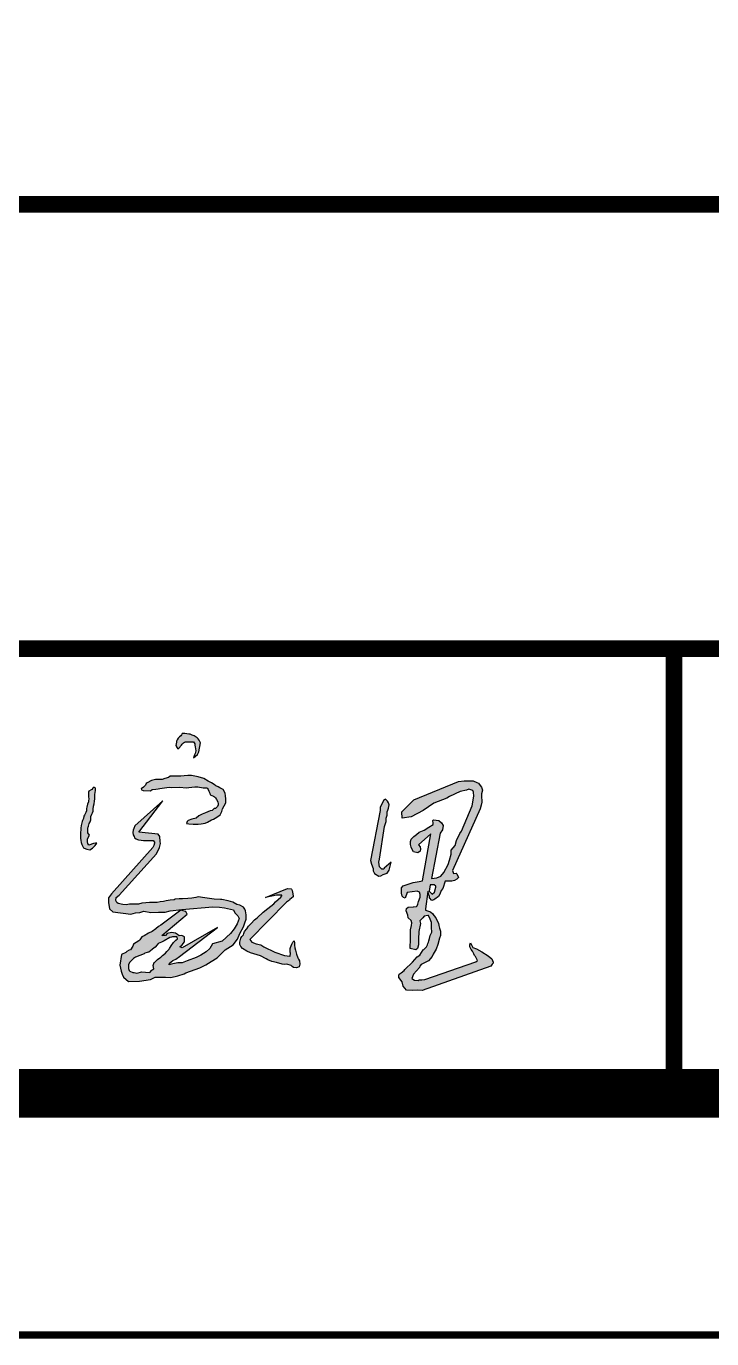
# Model space of a CAD drawing. Header units: millimetres. Extents: x 988 to 1408, y 353 to 650.
# Drawn here: x 1251.82 to 1265.99, y 353.32 to 380.46 of the extents above; entities that cross this region are included whole.
import ezdxf

# ---------------------------------------------------------------- set-up
doc = ezdxf.new("R2010")
doc.units = ezdxf.units.MM
doc.layers.add('不打印', color=7, linetype='Continuous', plot=False)
doc.layers.add('地质-图框', color=7, linetype='Continuous')

msp = doc.modelspace()

# ---------------------------------------------------------------- hatches: boundary and pattern name
h = msp.add_hatch(color=256)
h.paths.add_polyline_path([(1255.35, 365.747), (1255.329, 365.761), (1255.291, 365.782), (1255.247, 365.802), (1255.206, 365.82), (1255.177, 365.82), (1255.098, 365.835), (1255.04, 365.832), (1255.028, 365.808), (1255.013, 365.788), (1254.984, 365.767), (1254.958, 365.738), (1254.934, 365.7), (1254.921, 365.672), (1254.926, 365.656), (1254.911, 365.586), (1254.92, 365.566), (1254.92, 365.557), (1254.929, 365.545), (1254.952, 365.516), (1254.968, 365.531), (1255.027, 365.593), (1255.038, 365.614), (1255.065, 365.641), (1255.086, 365.652), (1255.109, 365.66), (1255.166, 365.658), (1255.219, 365.658), (1255.274, 365.658), (1255.299, 365.62), (1255.299, 365.59), (1255.306, 365.555), (1255.321, 365.477), (1255.306, 365.417), (1255.295, 365.394), (1255.272, 365.33), (1255.354, 365.399), (1255.381, 365.451), (1255.417, 365.642), (1255.394, 365.694), (1255.37, 365.724)])
h.paths.add_polyline_path([(1255.579, 364.848), (1255.489, 364.9), (1255.373, 364.938), (1255.232, 364.964), (1255.16, 364.964), (1255.078, 364.961), (1255.009, 364.954), (1254.914, 364.951), (1254.794, 364.948), (1254.76, 364.923), (1254.683, 364.9), (1254.624, 364.884), (1254.488, 364.882), (1254.406, 364.864), (1254.316, 364.813), (1254.297, 364.799), (1254.279, 364.763), (1254.239, 364.727), (1254.211, 364.706), (1254.191, 364.697), (1254.198, 364.666), (1254.234, 364.654), (1254.388, 364.651), (1254.419, 364.672), (1254.493, 364.679), (1254.547, 364.687), (1254.581, 364.697), (1254.678, 364.71), (1254.768, 364.723), (1254.829, 364.718), (1254.986, 364.723), (1255.132, 364.713), (1255.178, 364.718), (1255.301, 364.728), (1255.366, 364.728), (1255.476, 364.71), (1255.548, 364.71), (1255.563, 364.697), (1255.576, 364.674), (1255.591, 364.643), (1255.609, 364.602), (1255.62, 364.566), (1255.687, 364.538), (1255.707, 364.525), (1255.732, 364.502), (1255.753, 364.472), (1255.776, 364.418), (1255.784, 364.382), (1255.784, 364.361), (1255.771, 364.325), (1255.73, 364.282), (1255.702, 364.282), (1255.663, 364.241), (1255.617, 364.236), (1255.525, 364.19), (1255.453, 364.167), (1255.386, 364.128), (1255.33, 364.084), (1255.237, 364.061), (1255.165, 364.035), (1255.141, 364.016), (1255.127, 363.974), (1255.176, 363.967), (1255.268, 363.956), (1255.373, 363.956), (1255.432, 363.967), (1255.517, 363.977), (1255.566, 364), (1255.643, 364.051), (1255.686, 364.059), (1255.758, 364.105), (1255.822, 364.151), (1255.861, 364.22), (1255.876, 364.277), (1255.943, 364.402), (1255.945, 364.479), (1255.938, 364.541), (1255.927, 364.6), (1255.886, 364.677), (1255.82, 364.71), (1255.784, 364.728), (1255.735, 364.751), (1255.699, 364.782), (1255.648, 364.81)])
h.paths.add_polyline_path([(1253.202, 364.272), (1253.205, 364.333), (1253.219, 364.377), (1253.23, 364.435), (1253.232, 364.485), (1253.232, 364.532), (1253.232, 364.563), (1253.244, 364.621), (1253.249, 364.648), (1253.246, 364.693), (1253.238, 364.712), (1253.227, 364.715), (1253.208, 364.72), (1253.199, 364.72), (1253.194, 364.704), (1253.167, 364.671), (1253.111, 364.643), (1253.102, 364.618), (1253.1, 364.599), (1253.1, 364.571), (1253.1, 364.546), (1253.102, 364.521), (1253.108, 364.48), (1253.102, 364.438), (1253.1, 364.419), (1253.086, 364.372), (1253.066, 364.311), (1253.061, 364.283), (1253.061, 364.247), (1253.061, 364.236), (1253.047, 364.197), (1253.03, 364.161), (1253.022, 364.147), (1253.005, 364.123), (1253.003, 364.075), (1252.98, 364.034), (1252.972, 364.012), (1252.953, 363.934), (1252.944, 363.879), (1252.942, 363.843), (1252.939, 363.785), (1252.939, 363.702), (1252.939, 363.671), (1252.942, 363.619), (1252.953, 363.58), (1252.969, 363.539), (1253, 363.472), (1253.05, 363.45), (1253.069, 363.439), (1253.133, 363.425), (1253.185, 363.464), (1253.21, 363.483), (1253.241, 363.517), (1253.273, 363.565), (1253.246, 363.566), (1253.21, 363.558), (1253.113, 363.525), (1253.091, 363.561), (1253.083, 363.591), (1253.08, 363.624), (1253.083, 363.658), (1253.127, 363.73), (1253.088, 363.782), (1253.088, 363.807), (1253.088, 363.868), (1253.088, 363.882), (1253.097, 363.896), (1253.1, 363.918), (1253.119, 363.97), (1253.138, 364.006), (1253.149, 364.051), (1253.155, 364.12), (1253.169, 364.164), (1253.183, 364.192), (1253.199, 364.228)])
h.paths.add_polyline_path([(1254.642, 364.444), (1254.06, 363.925), (1254.043, 363.871), (1254.029, 363.831), (1254.023, 363.786), (1254.029, 363.735), (1254.049, 363.703), (1254.057, 363.678), (1254.086, 363.655), (1254.114, 363.641), (1254.137, 363.635), (1254.194, 363.629), (1254.24, 363.621), (1254.26, 363.621), (1254.317, 363.621), (1254.382, 363.624), (1254.428, 363.624), (1254.439, 363.624), (1254.465, 363.589), (1254.471, 363.567), (1254.456, 363.518), (1254.431, 363.478), (1253.579, 362.519), (1253.52, 362.433), (1253.52, 362.339), (1253.538, 362.209), (1253.608, 362.145), (1253.979, 362.096), (1254.073, 362.127), (1254.165, 362.133), (1254.247, 362.157), (1254.394, 362.133), (1254.552, 362.139), (1254.686, 362.139), (1254.79, 362.163), (1255.03, 362.193), (1255.671, 362.252), (1255.812, 362.243), (1255.912, 362.23), (1256.102, 362.189), (1256.127, 362.122), (1256.194, 362.061), (1256.219, 362.006), (1256.176, 361.896), (1256.115, 361.792), (1256.041, 361.7), (1255.869, 361.538), (1255.67, 361.484), (1255.615, 361.387), (1255.537, 361.315), (1255.429, 361.249), (1255.332, 361.201), (1255.145, 361.134), (1255.043, 361.092), (1254.952, 361.092), (1254.85, 361.068), (1254.795, 361.056), (1254.771, 361.05), (1254.777, 361.086), (1254.85, 361.14), (1254.91, 361.164), (1254.988, 361.219), (1255.772, 361.821), (1255.037, 361.4), (1254.994, 361.424), (1255.037, 361.466), (1255.091, 361.526), (1255.091, 361.604), (1255.091, 361.629), (1255.03, 361.659), (1254.976, 361.647), (1254.94, 361.677), (1254.904, 361.701), (1254.819, 361.719), (1254.729, 361.695), (1254.693, 361.653), (1254.62, 361.653), (1255.145, 362.099), (1255.115, 362.153), (1255.109, 362.153), (1255.012, 362.177), (1254.602, 361.87), (1254.548, 361.839), (1254.494, 361.797), (1254.421, 361.737), (1254.343, 361.701), (1254.253, 361.647), (1254.204, 361.629), (1254.168, 361.568), (1254.144, 361.544), (1254.035, 361.478), (1254.017, 361.436), (1253.975, 361.363), (1253.945, 361.351), (1253.897, 361.327), (1253.873, 361.303), (1253.788, 361.261), (1253.752, 361.044), (1253.776, 360.917), (1253.8, 360.857), (1253.83, 360.797), (1253.927, 360.706), (1254.156, 360.712), (1254.385, 360.749), (1254.482, 360.791), (1254.693, 360.791), (1254.807, 360.785), (1254.952, 360.821), (1255.079, 360.863), (1255.115, 360.887), (1255.404, 360.99), (1255.531, 361.05), (1255.64, 361.116), (1255.76, 361.195), (1255.929, 361.357), (1256.092, 361.466), (1256.182, 361.58), (1256.231, 361.695), (1256.309, 361.834), (1256.333, 361.918), (1256.364, 361.997), (1256.362, 362.082), (1256.346, 362.169), (1256.338, 362.204), (1256.306, 362.243), (1256.23, 362.281), (1256.17, 362.299), (1256.087, 362.343), (1255.992, 362.376), (1255.863, 362.399), (1255.83, 362.401), (1255.702, 362.409), (1255.505, 362.436), (1255.368, 362.455), (1255.32, 362.444), (1255.242, 362.426), (1255.159, 362.424), (1255.049, 362.415), (1254.975, 362.417), (1254.898, 362.409), (1254.871, 362.397), (1254.794, 362.386), (1254.711, 362.372), (1254.653, 362.357), (1254.583, 362.349), (1254.523, 362.337), (1254.444, 362.341), (1254.363, 362.337), (1254.291, 362.33), (1254.206, 362.322), (1254.134, 362.306), (1254.013, 362.304), (1253.953, 362.301), (1253.883, 362.293), (1253.81, 362.295), (1253.717, 362.316), (1253.686, 362.337), (1253.667, 362.38), (1253.676, 362.44), (1253.734, 362.492), (1254.508, 363.343), (1254.569, 363.478), (1254.595, 363.56), (1254.586, 363.602), (1254.578, 363.702), (1254.545, 363.752), (1254.145, 363.795)])
h.paths.add_polyline_path([(1254.786, 361.618), (1254.817, 361.623), (1254.837, 361.626), (1254.928, 361.629), (1254.938, 361.621), (1254.946, 361.59), (1254.912, 361.559), (1254.881, 361.533), (1254.861, 361.508), (1254.812, 361.441), (1254.778, 361.386), (1254.768, 361.371), (1254.721, 361.322), (1254.696, 361.294), (1254.634, 361.245), (1254.6, 361.211), (1254.575, 361.196), (1254.528, 361.16), (1254.515, 361.147), (1254.477, 361.108), (1254.464, 361.095), (1254.443, 361.034), (1254.453, 360.964), (1254.422, 360.946), (1254.407, 360.931), (1254.379, 360.897), (1254.358, 360.889), (1254.203, 360.905), (1254.105, 360.876), (1254.049, 360.889), (1254.023, 360.889), (1253.956, 360.915), (1253.946, 360.931), (1253.928, 360.974), (1253.928, 361.003), (1253.933, 361.046), (1253.953, 361.101), (1254, 361.144), (1254.031, 361.178), (1254.075, 361.206), (1254.165, 361.24), (1254.255, 361.276), (1254.27, 361.289), (1254.314, 361.304), (1254.348, 361.312), (1254.417, 361.368), (1254.428, 361.376), (1254.484, 361.412), (1254.526, 361.461), (1254.546, 361.492), (1254.611, 361.52), (1254.667, 361.544)], flags=16)
h.paths.add_polyline_path([(1257.194, 362.344), (1257.258, 362.385), (1257.266, 362.4), (1257.335, 362.453), (1257.335, 362.477), (1257.32, 362.55), (1257.313, 362.586), (1257.301, 362.614), (1257.296, 362.621), (1257.219, 362.629), (1256.762, 362.443), (1256.987, 362.488), (1257.098, 362.493), (1257.103, 362.475), (1257.082, 362.451), (1257.022, 362.399), (1256.966, 362.349), (1256.937, 362.314), (1256.874, 362.264), (1256.811, 362.212), (1256.716, 362.141), (1256.59, 362.022), (1256.537, 361.98), (1256.469, 361.901), (1256.413, 361.846), (1256.374, 361.793), (1256.329, 361.74), (1256.316, 361.698), (1256.308, 361.672), (1256.276, 361.638), (1256.25, 361.598), (1256.231, 361.519), (1256.234, 361.472), (1256.252, 361.43), (1256.287, 361.39), (1256.379, 361.33), (1256.453, 361.296), (1256.658, 361.238), (1256.777, 361.174), (1256.814, 361.153), (1256.893, 361.119), (1256.993, 361.101), (1257.106, 361.064), (1257.156, 361.056), (1257.206, 361.061), (1257.29, 361.035), (1257.317, 361.014), (1257.343, 360.995), (1257.404, 360.985), (1257.459, 361.011), (1257.475, 361.061), (1257.464, 361.13), (1257.443, 361.167), (1257.43, 361.193), (1257.401, 361.272), (1257.383, 361.356), (1257.372, 361.401), (1257.364, 361.453), (1257.364, 361.503), (1257.356, 361.548), (1257.33, 361.517), (1257.309, 361.477), (1257.277, 361.409), (1257.275, 361.388), (1257.275, 361.359), (1257.275, 361.311), (1257.277, 361.288), (1257.275, 361.227), (1257.265, 361.226), (1257.157, 361.241), (1256.958, 361.31), (1256.728, 361.425), (1256.666, 361.464), (1256.567, 361.487), (1256.482, 361.517), (1256.436, 361.571)])
h.paths.add_polyline_path([(1259.224, 363.912), (1259.254, 364.014), (1259.254, 364.086), (1259.275, 364.145), (1259.279, 364.179), (1259.279, 364.213), (1259.292, 364.251), (1259.305, 364.289), (1259.313, 364.323), (1259.318, 364.357), (1259.305, 364.4), (1259.288, 364.434), (1259.244, 364.476), (1259.199, 364.446), (1259.135, 364.306), (1259.135, 364.243), (1258.932, 363.208), (1258.953, 363.128), (1258.987, 363.043), (1258.987, 362.996), (1259.016, 362.941), (1259.106, 362.886), (1259.144, 362.89), (1259.195, 362.916), (1259.275, 362.946), (1259.322, 363.009), (1259.36, 363.17), (1259.216, 363.047), (1259.207, 363.03), (1259.169, 363.03), (1259.131, 363.06), (1259.118, 363.077), (1259.106, 363.175), (1259.118, 363.238)])
h.paths.add_polyline_path([(1260.244, 364.391), (1260.511, 364.499), (1260.568, 364.528), (1260.784, 364.636), (1260.921, 364.664), (1260.964, 364.679), (1261.051, 364.657), (1261.065, 364.621), (1261.072, 364.535), (1261.036, 364.341), (1260.813, 363.815), (1260.777, 363.765), (1260.712, 363.621), (1260.684, 363.52), (1260.604, 363.42), (1260.604, 363.341), (1260.568, 363.211), (1260.54, 363.125), (1260.446, 362.959), (1260.388, 362.88), (1260.302, 362.851), (1260.194, 362.837), (1260.377, 363.772), (1260.424, 363.842), (1260.439, 363.93), (1260.403, 363.988), (1260.345, 364.031), (1260.237, 364.046), (1260.223, 364.031), (1260.229, 363.979), (1260.23, 363.952), (1260.137, 363.894), (1260.043, 363.837), (1259.942, 363.794), (1259.885, 363.743), (1259.827, 363.7), (1259.777, 363.65), (1259.762, 363.6), (1259.762, 363.535), (1259.777, 363.484), (1259.791, 363.448), (1259.82, 363.384), (1259.913, 363.369), (1259.957, 363.398), (1259.964, 363.441), (1259.957, 363.492), (1259.928, 363.528), (1260.18, 363.758), (1260.01, 362.787), (1259.942, 362.773), (1259.814, 362.75), (1259.709, 362.718), (1259.608, 362.682), (1259.576, 362.645), (1259.576, 362.577), (1259.576, 362.531), (1259.59, 362.467), (1259.613, 362.44), (1259.649, 362.426), (1259.69, 362.545), (1259.896, 362.572), (1259.946, 362.549), (1259.96, 362.504), (1259.96, 362.449), (1259.928, 362.358), (1259.914, 362.303), (1259.901, 362.271), (1259.882, 362.253), (1259.823, 362.248), (1259.814, 362.248), (1259.713, 362.239), (1259.681, 362.211), (1259.672, 362.166), (1259.704, 362.074), (1259.713, 362.024), (1259.777, 361.969), (1259.786, 361.919), (1259.782, 361.86), (1259.763, 361.773), (1259.763, 361.709), (1259.763, 361.595), (1259.763, 361.526), (1259.75, 361.458), (1259.75, 361.389), (1259.869, 361.362), (1259.905, 361.385), (1259.928, 361.463), (1259.928, 361.577), (1259.933, 361.741), (1259.969, 361.905), (1259.951, 361.96), (1260.015, 362.02), (1260.042, 362.056), (1260.12, 362.07), (1260.129, 362.07), (1260.17, 361.992), (1260.193, 361.924), (1260.193, 361.892), (1260.193, 361.823), (1260.198, 361.727), (1260.166, 361.659), (1260.152, 361.595), (1260.138, 361.549), (1260.134, 361.517), (1260.12, 361.494), (1260.111, 361.463), (1260.093, 361.421), (1260.033, 361.367), (1260.019, 361.357), (1259.987, 361.307), (1259.951, 361.252), (1259.901, 361.216), (1259.8, 361.102), (1259.64, 360.951), (1259.626, 360.933), (1259.567, 360.883), (1259.526, 360.855), (1259.517, 360.841), (1259.517, 360.787), (1259.59, 360.7), (1259.608, 360.609), (1259.677, 360.526), (1259.805, 360.522), (1259.905, 360.526), (1260.001, 360.522), (1261.424, 361.02), (1261.452, 361.065), (1261.466, 361.085), (1261.472, 361.105), (1261.444, 361.174), (1261.364, 361.234), (1261.232, 361.316), (1261.126, 361.382), (1261.049, 361.411), (1261.001, 361.505), (1260.984, 361.462), (1260.984, 361.422), (1261.012, 361.365), (1261.041, 361.331), (1261.072, 361.277), (1261.084, 361.242), (1261.106, 361.219), (1261.144, 361.142), (1261.112, 361.114), (1260.055, 360.748), (1259.992, 360.736), (1259.94, 360.736), (1259.92, 360.725), (1259.84, 360.731), (1259.79, 360.764), (1259.823, 360.855), (1259.948, 360.997), (1259.956, 361.022), (1259.981, 361.055), (1260.131, 361.13), (1260.206, 361.221), (1260.231, 361.271), (1260.289, 361.371), (1260.322, 361.47), (1260.363, 361.601), (1260.379, 361.659), (1260.379, 361.749), (1260.363, 361.807), (1260.347, 361.865), (1260.337, 361.912), (1260.294, 362.002), (1260.284, 362.018), (1260.242, 362.071), (1260.221, 362.102), (1260.173, 362.145), (1260.152, 362.15), (1260.073, 362.182), (1260.067, 362.208), (1260.121, 362.57), (1260.131, 362.523), (1260.141, 362.495), (1260.15, 362.462), (1260.15, 362.433), (1260.202, 362.382), (1260.244, 362.396), (1260.263, 362.41), (1260.338, 362.462), (1260.367, 362.513), (1260.395, 362.584), (1260.428, 362.631), (1260.475, 362.777), (1260.612, 362.777), (1260.673, 362.791), (1260.715, 362.82), (1260.753, 362.857), (1260.72, 362.933), (1260.706, 362.942), (1260.649, 362.937), (1260.631, 363.003), (1261.201, 364.279), (1261.224, 364.354), (1261.238, 364.411), (1261.23, 364.55), (1261.23, 364.587), (1261.25, 364.664), (1261.227, 364.724), (1261.177, 364.788), (1261.163, 364.805), (1261.133, 364.818), (1261.053, 364.855), (1261.003, 364.858), (1260.872, 364.858), (1260.751, 364.838), (1259.832, 364.462), (1259.581, 364.212), (1259.591, 364.085), (1259.777, 364.11), (1260.021, 364.24)])
h.paths.add_polyline_path([(1260.17, 362.702), (1260.215, 362.706), (1260.251, 362.702), (1260.286, 362.675), (1260.286, 362.653), (1260.255, 362.55), (1260.21, 362.514), (1260.146, 362.574)], flags=16)

# ---------------------------------------------------------------- linework, layer by layer
at = {"const_width": 0.345}
for points in [[(1219.24, 395.163), (1403.099, 395.163), (1403.099, 358.392), (1219.24, 358.392), (1219.24, 395.163)], [(1219.24, 395.163), (1403.099, 395.163), (1403.099, 358.392), (1219.24, 358.392), (1219.24, 395.163)], [(1219.24, 376.777), (1403.099, 376.777)], [(1219.24, 367.585), (1403.099, 367.585)], [(1242.223, 367.585), (1403.099, 367.585)], [(1265.21, 367.585), (1265.21, 358.392)]]:
    msp.add_lwpolyline(points, dxfattribs=at)
for points in [[(1254.968, 365.531), (1255.027, 365.593), (1255.038, 365.614), (1255.065, 365.641), (1255.086, 365.652), (1255.109, 365.66), (1255.166, 365.658), (1255.219, 365.658), (1255.274, 365.658), (1255.299, 365.62), (1255.299, 365.59), (1255.306, 365.555), (1255.321, 365.477), (1255.306, 365.417), (1255.295, 365.394), (1255.272, 365.33), (1255.354, 365.399), (1255.381, 365.451), (1255.417, 365.642), (1255.394, 365.694), (1255.37, 365.724), (1255.35, 365.747), (1255.329, 365.761), (1255.291, 365.782), (1255.247, 365.802), (1255.206, 365.82), (1255.177, 365.82), (1255.098, 365.835), (1255.04, 365.832), (1255.028, 365.808), (1255.013, 365.788), (1254.984, 365.767), (1254.958, 365.738), (1254.934, 365.7), (1254.921, 365.672), (1254.926, 365.656), (1254.911, 365.586), (1254.92, 365.566), (1254.92, 365.557), (1254.929, 365.545), (1254.952, 365.516), (1254.968, 365.531)], [(1254.234, 364.654), (1254.388, 364.651), (1254.419, 364.672), (1254.493, 364.679), (1254.547, 364.687), (1254.581, 364.697), (1254.678, 364.71), (1254.768, 364.723), (1254.829, 364.718), (1254.986, 364.723), (1255.132, 364.713), (1255.178, 364.718), (1255.301, 364.728), (1255.366, 364.728), (1255.476, 364.71), (1255.548, 364.71), (1255.563, 364.697), (1255.576, 364.674), (1255.591, 364.643), (1255.609, 364.602), (1255.62, 364.566), (1255.687, 364.538), (1255.707, 364.525), (1255.732, 364.502), (1255.753, 364.472), (1255.776, 364.418), (1255.784, 364.382), (1255.784, 364.361), (1255.771, 364.325), (1255.73, 364.282), (1255.702, 364.282), (1255.663, 364.241), (1255.617, 364.236), (1255.525, 364.19), (1255.453, 364.167), (1255.386, 364.128), (1255.33, 364.084), (1255.237, 364.061), (1255.165, 364.035), (1255.141, 364.016), (1255.127, 363.974), (1255.176, 363.967), (1255.268, 363.956), (1255.373, 363.956), (1255.432, 363.967), (1255.517, 363.977), (1255.566, 364), (1255.643, 364.051), (1255.686, 364.059), (1255.758, 364.105), (1255.822, 364.151), (1255.861, 364.22), (1255.876, 364.277), (1255.943, 364.402), (1255.945, 364.479), (1255.938, 364.541), (1255.927, 364.6), (1255.886, 364.677), (1255.82, 364.71), (1255.784, 364.728), (1255.735, 364.751), (1255.699, 364.782), (1255.648, 364.81), (1255.579, 364.848), (1255.489, 364.9), (1255.373, 364.938), (1255.232, 364.964), (1255.16, 364.964), (1255.078, 364.961), (1255.009, 364.954), (1254.914, 364.951), (1254.794, 364.948), (1254.76, 364.923), (1254.683, 364.9), (1254.624, 364.884), (1254.488, 364.882), (1254.406, 364.864), (1254.316, 364.813), (1254.297, 364.799), (1254.279, 364.763), (1254.239, 364.727), (1254.211, 364.706), (1254.191, 364.697), (1254.198, 364.666), (1254.234, 364.654)], [(1259.581, 364.212), (1259.832, 364.462), (1260.751, 364.838), (1260.872, 364.858), (1261.003, 364.858), (1261.053, 364.855), (1261.133, 364.818), (1261.163, 364.805), (1261.177, 364.788), (1261.227, 364.724), (1261.25, 364.664), (1261.23, 364.587), (1261.23, 364.55), (1261.238, 364.411), (1261.224, 364.354), (1261.201, 364.279), (1260.631, 363.003), (1260.649, 362.937), (1260.706, 362.942), (1260.72, 362.933), (1260.753, 362.857), (1260.715, 362.82), (1260.673, 362.791), (1260.612, 362.777), (1260.475, 362.777), (1260.428, 362.631), (1260.395, 362.584), (1260.367, 362.513), (1260.338, 362.462), (1260.263, 362.41), (1260.244, 362.396), (1260.202, 362.382), (1260.15, 362.433), (1260.15, 362.462), (1260.141, 362.495), (1260.131, 362.523), (1260.122, 362.565), (1260.12, 362.567), (1260.067, 362.208), (1260.073, 362.182), (1260.152, 362.15), (1260.173, 362.145), (1260.221, 362.102), (1260.242, 362.071), (1260.284, 362.018), (1260.294, 362.002), (1260.337, 361.912), (1260.347, 361.865), (1260.363, 361.807), (1260.379, 361.749), (1260.379, 361.659), (1260.363, 361.601), (1260.322, 361.47), (1260.289, 361.371), (1260.231, 361.271), (1260.206, 361.221), (1260.131, 361.13), (1259.981, 361.055), (1259.956, 361.022), (1259.948, 360.997), (1259.823, 360.855), (1259.79, 360.764), (1259.84, 360.731), (1259.92, 360.725), (1259.94, 360.736), (1259.992, 360.736), (1260.055, 360.748), (1261.112, 361.114), (1261.144, 361.142), (1261.106, 361.219), (1261.084, 361.242), (1261.072, 361.277), (1261.041, 361.331), (1261.012, 361.365), (1260.984, 361.422), (1260.984, 361.462), (1261.001, 361.505), (1261.049, 361.411), (1261.126, 361.382), (1261.232, 361.316), (1261.364, 361.234), (1261.444, 361.174), (1261.472, 361.105), (1261.466, 361.085), (1261.452, 361.065), (1261.424, 361.02), (1260.001, 360.522), (1259.905, 360.526), (1259.805, 360.522), (1259.677, 360.526), (1259.608, 360.609), (1259.59, 360.7), (1259.517, 360.787), (1259.517, 360.841), (1259.526, 360.855), (1259.567, 360.883), (1259.626, 360.933), (1259.64, 360.951), (1259.8, 361.102), (1259.901, 361.216), (1259.951, 361.252), (1259.987, 361.307), (1260.019, 361.357), (1260.033, 361.367), (1260.093, 361.421), (1260.111, 361.463), (1260.12, 361.494), (1260.134, 361.517), (1260.138, 361.549), (1260.152, 361.595), (1260.166, 361.659), (1260.198, 361.727), (1260.193, 361.823), (1260.193, 361.892), (1260.193, 361.924), (1260.17, 361.992), (1260.129, 362.07), (1260.12, 362.07), (1260.042, 362.056), (1260.015, 362.02), (1259.951, 361.96), (1259.969, 361.905), (1259.933, 361.741), (1259.928, 361.577), (1259.928, 361.463), (1259.905, 361.385), (1259.869, 361.362), (1259.75, 361.389), (1259.75, 361.458), (1259.763, 361.526), (1259.763, 361.595), (1259.763, 361.709), (1259.763, 361.773), (1259.782, 361.86), (1259.786, 361.919), (1259.777, 361.969), (1259.713, 362.024), (1259.704, 362.074), (1259.672, 362.166), (1259.681, 362.211), (1259.713, 362.239), (1259.814, 362.248), (1259.823, 362.248), (1259.882, 362.253), (1259.901, 362.271), (1259.914, 362.303), (1259.928, 362.358), (1259.96, 362.449), (1259.96, 362.504), (1259.946, 362.549), (1259.896, 362.572), (1259.69, 362.545), (1259.649, 362.426), (1259.613, 362.44), (1259.59, 362.467), (1259.576, 362.531), (1259.576, 362.577), (1259.576, 362.645), (1259.608, 362.682), (1259.709, 362.718), (1259.814, 362.75), (1259.942, 362.773), (1260.01, 362.787), (1260.18, 363.758), (1259.928, 363.528), (1259.957, 363.492), (1259.964, 363.441), (1259.957, 363.398), (1259.913, 363.369), (1259.82, 363.384), (1259.791, 363.448), (1259.777, 363.484), (1259.762, 363.535), (1259.762, 363.6), (1259.777, 363.65), (1259.827, 363.7), (1259.885, 363.743), (1259.942, 363.794), (1260.043, 363.837), (1260.137, 363.894), (1260.23, 363.952), (1260.229, 363.979), (1260.223, 364.031), (1260.237, 364.046), (1260.345, 364.031), (1260.403, 363.988), (1260.439, 363.93), (1260.424, 363.842), (1260.377, 363.772), (1260.194, 362.837), (1260.302, 362.851), (1260.388, 362.88), (1260.446, 362.959), (1260.54, 363.125), (1260.568, 363.211), (1260.604, 363.341), (1260.604, 363.42), (1260.684, 363.52), (1260.712, 363.621), (1260.777, 363.765), (1260.813, 363.815), (1261.036, 364.341), (1261.072, 364.535), (1261.065, 364.621), (1261.051, 364.657), (1260.964, 364.679), (1260.921, 364.664), (1260.784, 364.636), (1260.568, 364.528), (1260.511, 364.499), (1260.244, 364.391), (1260.021, 364.24), (1259.777, 364.11), (1259.591, 364.085), (1259.581, 364.212)], [(1253.161, 364.668), (1253.111, 364.643), (1253.102, 364.618), (1253.1, 364.599), (1253.1, 364.571), (1253.1, 364.546), (1253.102, 364.521), (1253.108, 364.48), (1253.102, 364.438), (1253.1, 364.419), (1253.086, 364.372), (1253.066, 364.311), (1253.061, 364.283), (1253.061, 364.247), (1253.061, 364.236), (1253.047, 364.197), (1253.03, 364.161), (1253.022, 364.147), (1253.005, 364.123), (1253.003, 364.075), (1252.98, 364.034), (1252.972, 364.012), (1252.953, 363.934), (1252.944, 363.879), (1252.942, 363.843), (1252.939, 363.785), (1252.939, 363.702), (1252.939, 363.671), (1252.942, 363.619), (1252.953, 363.58), (1252.969, 363.539), (1253, 363.472), (1253.05, 363.45), (1253.069, 363.439), (1253.133, 363.425), (1253.185, 363.464), (1253.21, 363.483), (1253.241, 363.517), (1253.273, 363.565), (1253.246, 363.566), (1253.21, 363.558), (1253.113, 363.525), (1253.091, 363.561), (1253.083, 363.591), (1253.08, 363.624), (1253.083, 363.658), (1253.127, 363.73), (1253.088, 363.782), (1253.088, 363.807), (1253.088, 363.868), (1253.088, 363.882), (1253.097, 363.896), (1253.1, 363.918), (1253.119, 363.97), (1253.138, 364.006), (1253.149, 364.051), (1253.155, 364.12), (1253.169, 364.164), (1253.183, 364.192), (1253.199, 364.228), (1253.202, 364.272), (1253.205, 364.333), (1253.219, 364.377), (1253.23, 364.435), (1253.232, 364.485), (1253.232, 364.532), (1253.232, 364.563), (1253.244, 364.621), (1253.249, 364.648), (1253.246, 364.693), (1253.238, 364.712), (1253.227, 364.715), (1253.208, 364.72), (1253.199, 364.72), (1253.194, 364.704), (1253.169, 364.673), (1253.161, 364.668)], [(1254.642, 364.444), (1254.06, 363.925), (1254.043, 363.871), (1254.029, 363.831), (1254.023, 363.786), (1254.029, 363.735), (1254.049, 363.703), (1254.057, 363.678), (1254.086, 363.655), (1254.114, 363.641), (1254.137, 363.635), (1254.194, 363.629), (1254.24, 363.621), (1254.26, 363.621), (1254.317, 363.621), (1254.382, 363.624), (1254.428, 363.624), (1254.439, 363.624), (1254.465, 363.589), (1254.471, 363.567), (1254.456, 363.518), (1254.431, 363.478), (1253.579, 362.519), (1253.52, 362.433), (1253.52, 362.339), (1253.538, 362.209), (1253.608, 362.145), (1253.979, 362.096), (1254.073, 362.127), (1254.165, 362.133), (1254.247, 362.157), (1254.394, 362.133), (1254.552, 362.139), (1254.686, 362.139), (1254.79, 362.163), (1255.03, 362.193), (1255.671, 362.252), (1255.812, 362.243), (1255.912, 362.23), (1256.102, 362.189), (1256.127, 362.122), (1256.194, 362.061), (1256.219, 362.006), (1256.176, 361.896), (1256.115, 361.792), (1256.041, 361.7), (1255.869, 361.538), (1255.67, 361.484), (1255.615, 361.387), (1255.537, 361.315), (1255.429, 361.249), (1255.332, 361.201), (1255.145, 361.134), (1255.043, 361.092), (1254.952, 361.092), (1254.85, 361.068), (1254.795, 361.056), (1254.771, 361.05), (1254.777, 361.086), (1254.85, 361.14), (1254.91, 361.164), (1254.988, 361.219), (1255.772, 361.821), (1255.037, 361.4), (1254.994, 361.424), (1255.037, 361.466), (1255.091, 361.526), (1255.091, 361.604), (1255.091, 361.629), (1255.03, 361.659), (1254.976, 361.647), (1254.94, 361.677), (1254.904, 361.701), (1254.819, 361.719), (1254.729, 361.695), (1254.693, 361.653), (1254.62, 361.653), (1255.145, 362.099), (1255.115, 362.153), (1255.109, 362.153), (1255.012, 362.177), (1254.602, 361.87), (1254.548, 361.839), (1254.494, 361.797), (1254.421, 361.737), (1254.343, 361.701), (1254.253, 361.647), (1254.204, 361.629), (1254.168, 361.568), (1254.144, 361.544), (1254.035, 361.478), (1254.017, 361.436), (1253.975, 361.363), (1253.945, 361.351), (1253.897, 361.327), (1253.873, 361.303), (1253.788, 361.261), (1253.752, 361.044), (1253.776, 360.917), (1253.8, 360.857), (1253.83, 360.797), (1253.927, 360.706), (1254.156, 360.712), (1254.385, 360.749), (1254.482, 360.791), (1254.693, 360.791), (1254.807, 360.785), (1254.952, 360.821), (1255.079, 360.863), (1255.115, 360.887), (1255.404, 360.99), (1255.531, 361.05), (1255.64, 361.116), (1255.76, 361.195), (1255.929, 361.357), (1256.092, 361.466), (1256.182, 361.58), (1256.231, 361.695), (1256.309, 361.834), (1256.333, 361.918), (1256.364, 361.997), (1256.362, 362.082), (1256.346, 362.169), (1256.338, 362.204), (1256.306, 362.243), (1256.23, 362.281), (1256.17, 362.299), (1256.087, 362.343), (1255.992, 362.376), (1255.863, 362.399), (1255.83, 362.401), (1255.702, 362.409), (1255.505, 362.436), (1255.368, 362.455), (1255.32, 362.444), (1255.242, 362.426), (1255.159, 362.424), (1255.049, 362.415), (1254.975, 362.417), (1254.898, 362.409), (1254.871, 362.397), (1254.794, 362.386), (1254.711, 362.372), (1254.653, 362.357), (1254.583, 362.349), (1254.523, 362.337), (1254.444, 362.341), (1254.363, 362.337), (1254.291, 362.33), (1254.206, 362.322), (1254.134, 362.306), (1254.013, 362.304), (1253.953, 362.301), (1253.883, 362.293), (1253.81, 362.295), (1253.717, 362.316), (1253.686, 362.337), (1253.667, 362.38), (1253.676, 362.44), (1253.734, 362.492), (1254.508, 363.343), (1254.569, 363.478), (1254.595, 363.56), (1254.586, 363.602), (1254.578, 363.702), (1254.545, 363.752), (1254.145, 363.795), (1254.642, 364.444)], [(1259.199, 364.446), (1259.135, 364.306), (1259.135, 364.243), (1258.932, 363.208), (1258.953, 363.128), (1258.987, 363.043), (1258.987, 362.996), (1259.016, 362.941), (1259.106, 362.886), (1259.144, 362.89), (1259.195, 362.916), (1259.195, 362.916), (1259.275, 362.946), (1259.322, 363.009), (1259.36, 363.17), (1259.216, 363.047), (1259.207, 363.03), (1259.169, 363.03), (1259.131, 363.06), (1259.118, 363.077), (1259.106, 363.175), (1259.118, 363.238), (1259.224, 363.912), (1259.254, 364.014), (1259.254, 364.086), (1259.275, 364.145), (1259.279, 364.179), (1259.279, 364.213), (1259.292, 364.251), (1259.305, 364.289), (1259.313, 364.323), (1259.318, 364.357), (1259.305, 364.4), (1259.288, 364.434), (1259.244, 364.476), (1259.244, 364.476), (1259.199, 364.446)], [(1260.17, 362.702), (1260.146, 362.574), (1260.21, 362.514), (1260.255, 362.55), (1260.286, 362.653), (1260.286, 362.675), (1260.251, 362.702), (1260.215, 362.706), (1260.17, 362.702)], [(1256.762, 362.443), (1257.219, 362.629), (1257.296, 362.621), (1257.301, 362.614), (1257.313, 362.586), (1257.32, 362.55), (1257.335, 362.477), (1257.335, 362.453), (1257.266, 362.4), (1257.258, 362.385), (1257.194, 362.344), (1256.436, 361.571), (1256.482, 361.517), (1256.567, 361.487), (1256.666, 361.464), (1256.728, 361.425), (1256.958, 361.31), (1257.157, 361.241), (1257.265, 361.226), (1257.275, 361.227), (1257.277, 361.288), (1257.275, 361.311), (1257.275, 361.359), (1257.275, 361.388), (1257.277, 361.409), (1257.309, 361.477), (1257.33, 361.517), (1257.356, 361.548), (1257.364, 361.503), (1257.364, 361.453), (1257.372, 361.401), (1257.383, 361.356), (1257.401, 361.272), (1257.43, 361.193), (1257.443, 361.167), (1257.464, 361.13), (1257.475, 361.061), (1257.459, 361.011), (1257.404, 360.985), (1257.343, 360.995), (1257.317, 361.014), (1257.29, 361.035), (1257.206, 361.061), (1257.156, 361.056), (1257.106, 361.064), (1256.993, 361.101), (1256.893, 361.119), (1256.814, 361.153), (1256.777, 361.174), (1256.658, 361.238), (1256.453, 361.296), (1256.379, 361.33), (1256.287, 361.39), (1256.252, 361.43), (1256.234, 361.472), (1256.231, 361.519), (1256.25, 361.598), (1256.276, 361.638), (1256.308, 361.672), (1256.316, 361.698), (1256.329, 361.74), (1256.374, 361.793), (1256.413, 361.846), (1256.469, 361.901), (1256.537, 361.98), (1256.59, 362.022), (1256.716, 362.141), (1256.811, 362.212), (1256.874, 362.264), (1256.937, 362.314), (1256.966, 362.349), (1257.022, 362.399), (1257.082, 362.451), (1257.103, 362.475), (1257.098, 362.493), (1256.987, 362.488), (1256.762, 362.443)], [(1254.786, 361.618), (1254.667, 361.544), (1254.611, 361.52), (1254.546, 361.492), (1254.526, 361.461), (1254.484, 361.412), (1254.428, 361.376), (1254.417, 361.368), (1254.348, 361.312), (1254.314, 361.304), (1254.27, 361.289), (1254.255, 361.276), (1254.165, 361.24), (1254.075, 361.206), (1254.031, 361.178), (1254, 361.144), (1253.953, 361.101), (1253.933, 361.046), (1253.928, 361.003), (1253.928, 360.974), (1253.946, 360.931), (1253.956, 360.915), (1254.023, 360.889), (1254.049, 360.889), (1254.105, 360.876), (1254.203, 360.905), (1254.358, 360.889), (1254.379, 360.897), (1254.407, 360.931), (1254.422, 360.946), (1254.453, 360.964), (1254.443, 361.034), (1254.464, 361.095), (1254.477, 361.108), (1254.515, 361.147), (1254.528, 361.16), (1254.575, 361.196), (1254.6, 361.211), (1254.634, 361.245), (1254.696, 361.294), (1254.721, 361.322), (1254.768, 361.371), (1254.778, 361.386), (1254.812, 361.441), (1254.861, 361.508), (1254.881, 361.533), (1254.912, 361.559), (1254.946, 361.59), (1254.938, 361.621), (1254.928, 361.629), (1254.837, 361.626), (1254.817, 361.623), (1254.786, 361.618)]]:
    msp.add_lwpolyline(points)
at = {"layer": '不打印', "linetype": 'Continuous', "const_width": 0.15}
msp.add_lwpolyline([(988.099, 353.392), (1408.099, 353.392), (1408.099, 650.392), (988.099, 650.392), (988.099, 353.392)], dxfattribs=at)
at = {"layer": '地质-图框', "linetype": 'Continuous', "const_width": 1}
msp.add_lwpolyline([(993.099, 358.392), (1403.099, 358.392), (1403.099, 645.392), (993.099, 645.392), (993.099, 358.392), (1403.099, 358.392)], dxfattribs=at)

doc.saveas('drawing.dxf')
